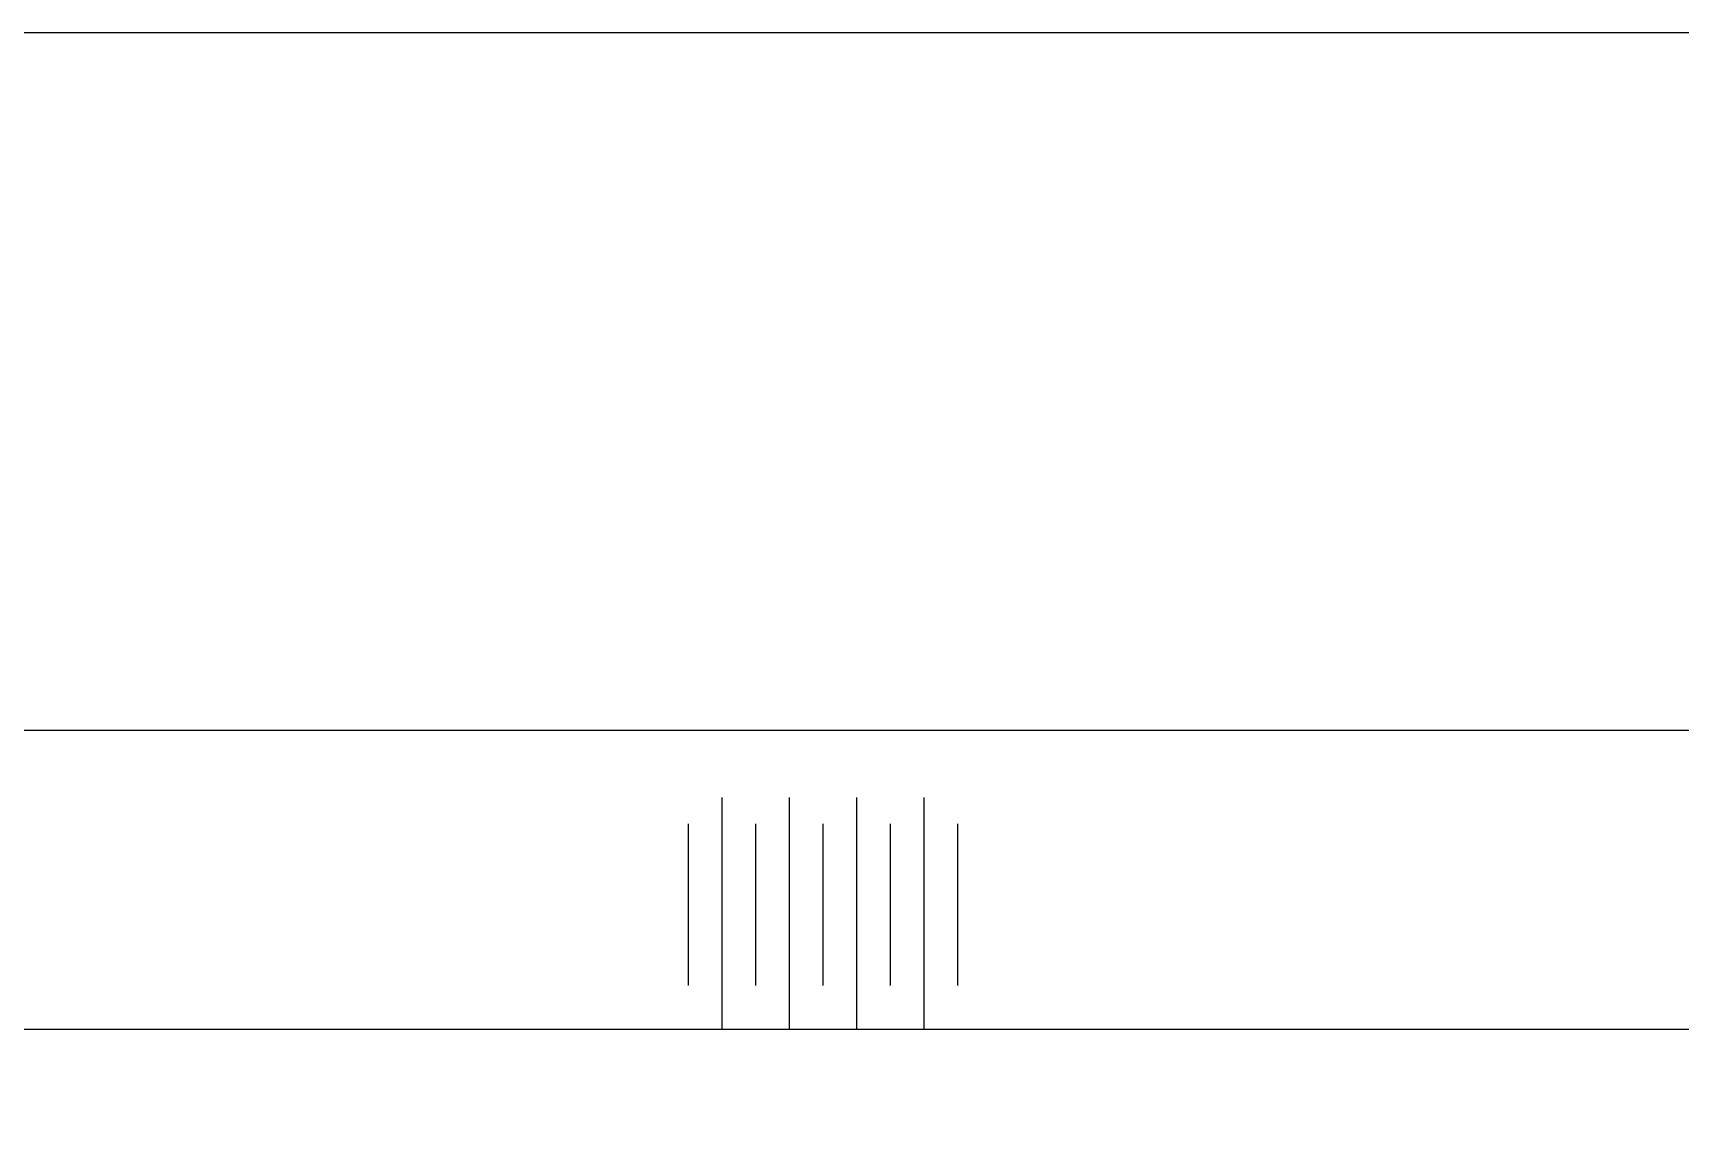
# Model space of a CAD drawing. Header units: millimetres. Extents: x -1263456 to 2767218, y -83310 to 50301.
# Drawn here: x 1099491 to 1104380, y -15738 to -12510 of the extents above; entities that cross this region are included whole.
import ezdxf

# ---------------------------------------------------------------- set-up
doc = ezdxf.new("R2010")
doc.units = ezdxf.units.MM
doc.linetypes.add('Amconstr', pattern=[9999, 9999, 0])
doc.layers.add('AM_8', color=1, linetype='Continuous', lineweight=25)
doc.layers.add('AM_CL', color=1, linetype='Amconstr', lineweight=25)
doc.layers.add('AM_VIEWS', color=1, linetype='Continuous', lineweight=25, plot=False)

msp = doc.modelspace()

# ---------------------------------------------------------------- linework, layer by layer
at = {"layer": 'AM_8'}
msp.add_line((1096534.9, -14579.8, -3.5), (1109200.9, -14579.8, -3.6), dxfattribs=at)
at = {"layer": 'AM_CL'}
for p, q in [((1101535.2, -14780.1, 1.2), (1101535.2, -15466.1, 1.2)), ((1101735.2, -14780.1, 1.2), (1101735.2, -15466.1, 1.2)), ((1101935.2, -14780.1, 1.2), (1101935.2, -15466.1, 1.2)), ((1102135.2, -14780.1, 1.2), (1102135.2, -15466.1, 1.2)), ((1101435.2, -14858.6, 1.2), (1101435.2, -15338.7, 1.2)), ((1101635.2, -14858.6, 1.2), (1101635.2, -15338.7, 1.2)), ((1101835.2, -14858.6, 1.2), (1101835.2, -15338.7, 1.2)), ((1102035.2, -14858.6, 1.2), (1102035.2, -15338.7, 1.2)), ((1102235.2, -14858.6, 1.2), (1102235.2, -15338.7, 1.2)), ((1096534.9, -15468), (1109010.3, -15468, 0))]:
    msp.add_line(p, q, dxfattribs=at)
at = {"layer": 'AM_VIEWS'}
msp.add_lwpolyline([(1071183.7, -12510.1), (1071183.8, -39525.3), (1073583.8, -39525.3), (1073583.8, -74078.4), (1145377.3, -74078.4), (1145377.3, -67387.6), (1158876, -67387.6), (1158876, -12510.1), (1071183.7, -12510.3)], close=True, dxfattribs=at)

doc.saveas('drawing.dxf')
